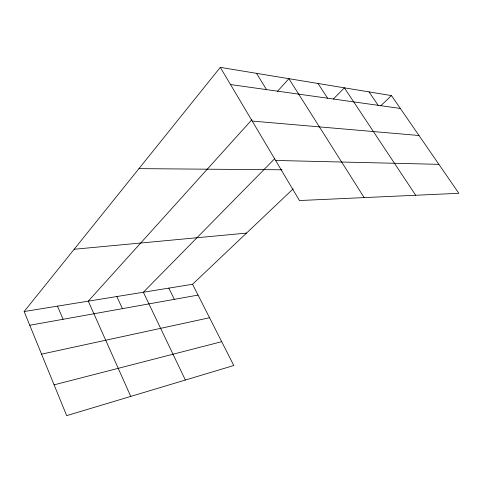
<?xml version="1.0" encoding="UTF-8"?>
<svg xmlns="http://www.w3.org/2000/svg" width="483" height="483" viewBox="0 0 483 483"><rect width="100%" height="100%" fill="white"/><g stroke="black" fill="none" stroke-linecap="round" stroke-linejoin="round"><path stroke-width="0.72" d="M24.15 311.535L192.554 284.276L233.796 365.51L66.672 415.634L24.15 311.535L220.296 67.366L391.484 95.598L458.85 193.297L299.448 200.542L220.296 67.366M251.903 119.699L88.274 301.157L130.754 396.416M277.411 91.414L288.894 78.681L364.158 197.601M274.809 158.581L143.36 292.239L185.363 380.036M333.379 99.027L344.391 87.834L415.688 195.259M192.554 284.276L293.163 188.853M380.725 105.801L391.484 95.598M54.102 384.848L221.697 341.68M41.556 354.142L209.544 317.742M29.759 325.264L198.042 295.095M74.171 249.264L246.511 233.096M138.947 168.633L281.975 169.799M275.624 160.459L438.878 164.335M252.211 121.064L418.996 135.506M230.512 84.549L400.341 108.446M369.042 91.897L378.129 105.318M318.031 83.487L327.589 98.206M256.503 73.338L266.513 89.615M168.821 288.122L174.357 299.339M116.826 296.538L122.428 308.649M57.477 306.137L63.098 319.287"/></g></svg>
